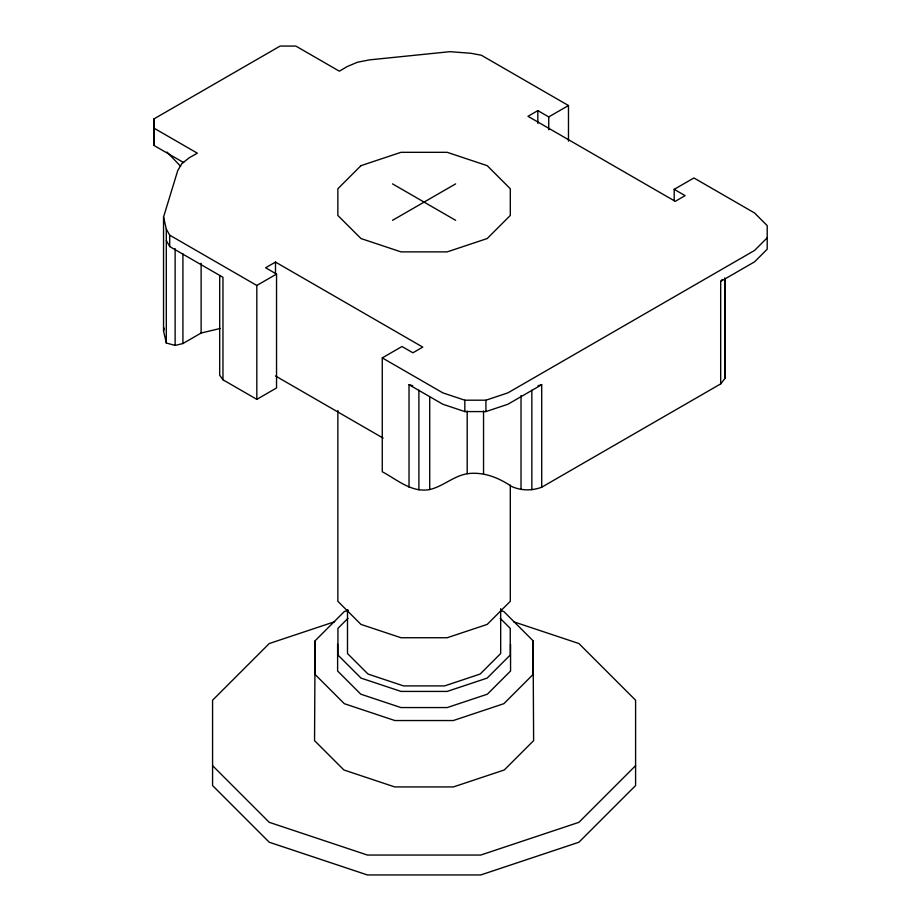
<?xml version="1.0" encoding="UTF-8"?>
<svg xmlns="http://www.w3.org/2000/svg" width="921" height="921" viewBox="0 0 921 921"><rect width="100%" height="100%" fill="white"/><g stroke="black" fill="none" stroke-linecap="round" stroke-linejoin="round"><path stroke-width="1.38" d="M348.299 610.243L344.304 611.567L315.109 640.774L314.545 740.622L343.901 769.979L394.729 786.925L453.431 786.925L504.271 769.979L533.627 740.622L533.063 640.774L503.856 611.567L501.197 610.681M724.7 319.242L725.172 312.99M220.177 328.475L201.123 333.022L182.922 343.533L175.128 345.421L166.31 343.003L163.547 330.927L163.547 217.045L177.741 170.581L181.828 163.616L189.358 157.687L197.347 153.185L153.853 128.077L153.795 119.005L280.157 46.05L295.871 46.085L339.365 71.193L347.159 66.588L357.429 62.237L369.482 59.877L449.966 51.68L470.884 53.28L481.349 55.237L568.476 105.535L568.476 141.12M163.547 330.927L164.387 328.187M219.693 275.598L219.693 375.238L222.963 379.797L256.821 399.346L276.542 387.96L276.542 274.078L265.628 267.769L275.494 262.082L422.774 347.113L412.907 352.801L401.993 346.503L382.273 357.889L382.273 471.771C397.158 479.622 411.583 492.965 429.716 489.546C443.151 486.392 453.397 476.111 467.189 473.739C483.237 471.494 498.514 477.562 511.581 486.461C521.102 490.766 531.97 490.881 541.709 487.221L720.683 383.896L720.683 281.4L722.179 279.5M720.683 383.896L725.172 378.197L725.172 278.556M347.977 618.325L337.938 628.364L337.938 655.015L361.02 678.098L401.003 691.418L447.169 691.418L487.151 678.098L510.234 655.015L510.234 628.364L500.195 618.325M767.205 237.802L754.541 250.466L507.851 392.887L485.92 400.198L464.829 400.198L442.897 392.887L382.273 357.889M635.594 765.65L578.918 822.326L480.762 855.045L367.41 855.045L269.254 822.326L212.578 765.65M568.476 105.535L548.743 116.921L537.829 110.612L527.975 116.311L675.254 201.342L685.109 195.643L674.195 189.346L674.195 200.732M163.547 217.045L166.31 229.122L169.706 235.166L256.821 285.464L276.542 274.078M392.53 220.326L455.642 183.878M674.195 189.346L693.916 177.96L754.541 212.958L767.205 225.622L767.205 249.188L754.541 261.852L720.683 281.4M541.709 487.221L541.709 384.725L507.851 404.273L485.92 411.583L464.829 411.583L442.897 404.273L409.028 384.725L409.028 487.221M334.691 621.721L269.254 643.537L212.578 700.213L212.578 785.555L269.243 842.231L367.41 874.95L480.762 874.95L578.918 842.231L635.594 785.555L635.594 700.213L578.918 643.537L513.481 621.721M538.014 385.703L541.709 384.725M409.028 384.725L412.723 385.703M392.53 183.878L455.642 220.326M153.795 119.005L153.853 145.391L183.682 162.603M166.31 240.508L169.706 246.552L222.963 277.302L222.963 379.797M275.494 375.964L383.171 438.131M166.977 152.057L180.654 166.321M725.172 378.197L724.7 277.958M548.743 116.921L548.743 129.734M537.829 110.612L537.829 123.426M533.063 640.774L533.063 674.483L503.856 703.69L453.282 720.544L394.89 720.544L344.304 703.69L315.109 674.483L315.109 640.774M531.843 390.17L531.843 489.811M521.021 395.593L521.021 489.546M510.556 644.251L510.556 671.006L487.393 694.181L447.261 707.558L400.911 707.558L360.779 694.181L337.616 671.006L337.616 644.251M510.303 485.114L510.303 601.298L487.209 624.403L447.192 637.735L400.98 637.735L360.963 624.403L337.857 601.298L337.857 410.524M500.679 608.631L500.679 653.53L480.152 674.057L444.613 685.903L403.559 685.903L368.02 674.057L347.493 653.53L347.493 609.702M485.92 400.198L485.92 411.583M483.548 411.1L483.548 473.739M467.189 411.1L467.189 473.739M464.829 400.198L464.829 411.583M429.716 397.009L429.716 489.546M418.894 390.17L418.894 489.811M275.494 262.082L275.494 273.468M256.821 285.464L256.821 399.346M201.123 263.268L201.123 333.022M182.922 253.851L182.922 343.533M175.128 248.624L175.128 345.421M169.706 235.166L169.706 246.552M166.31 229.122L166.31 343.003M153.853 128.077L153.853 145.391M360.963 165.665L337.857 188.759L337.857 215.445L360.963 238.539L400.98 251.882L447.192 251.882L487.209 238.539L510.303 215.445L510.303 188.759L487.209 165.665L447.192 152.322L400.98 152.322L360.963 165.665"/></g></svg>
